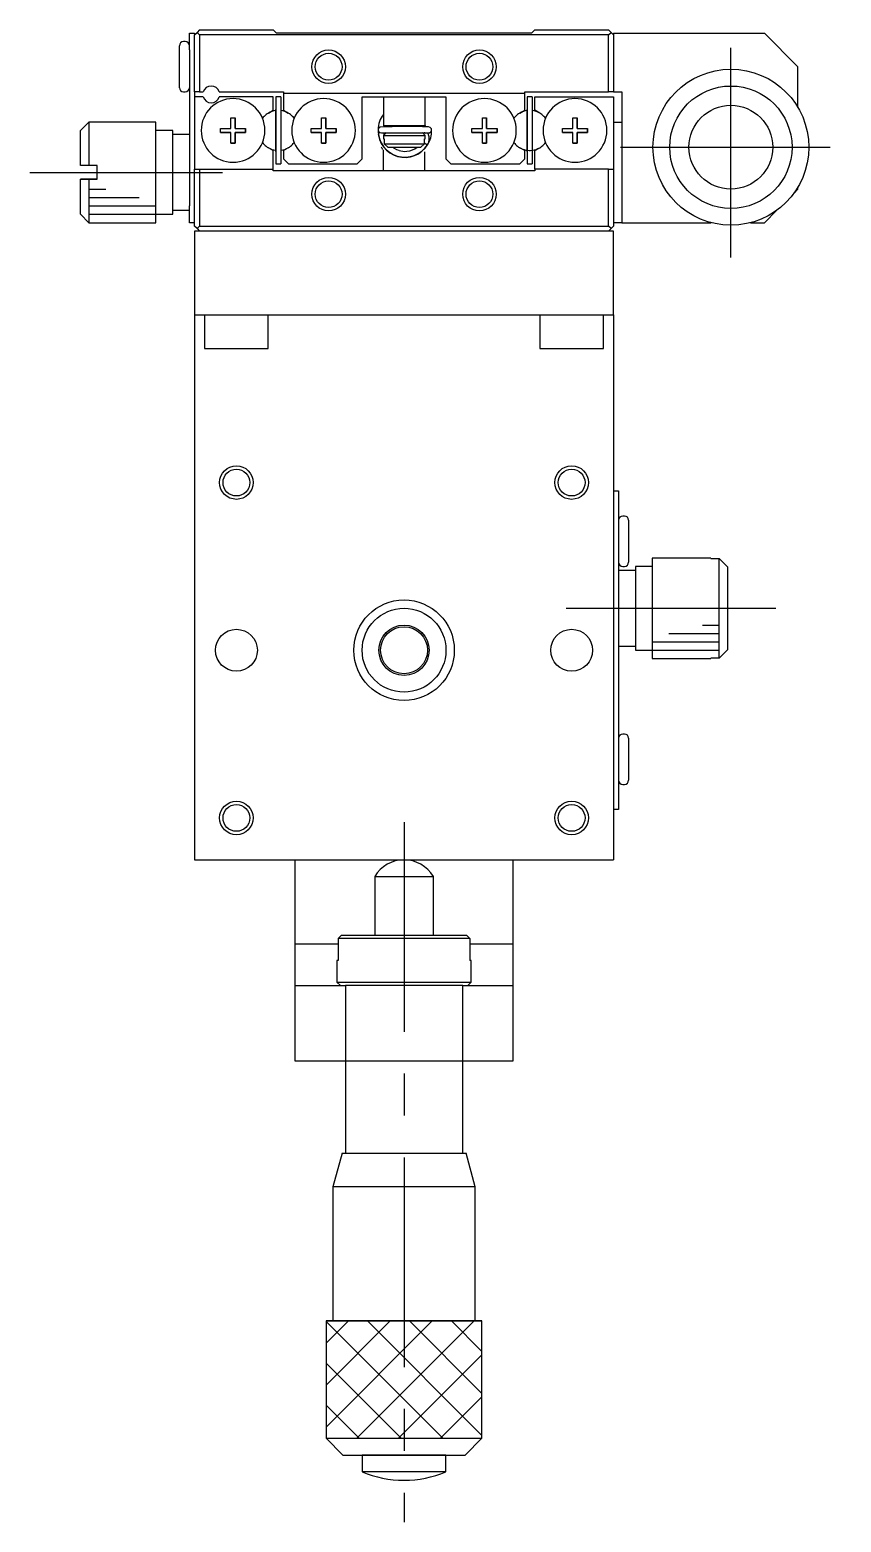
# Model space of a CAD drawing. Extents: x 24 to 407, y -5 to 277.
# Drawn here: x 183.5 to 231.9, y 187.7 to 276.7 of the extents above; entities that cross this region are included whole.
import ezdxf

# ---------------------------------------------------------------- set-up
doc = ezdxf.new("R2010")
doc.units = 0
doc.header["$LTSCALE"] = 10
doc.linetypes.add('CENTER', pattern=[2, 1.25, -0.25, 0.25, -0.25])
doc.linetypes.add('DASHED', pattern=[3.5, 2, -1.5])
doc.layers.get('0').update_dxf_attribs({"linetype": 'CONTINUOUS'})
doc.layers.add('CENTER', color=1, linetype='CENTER')

msp = doc.modelspace()

# ---------------------------------------------------------------- linework, layer by layer
at = {"color": 7, "linetype": 'CONTINUOUS'}
for p, q in [((192.73708, 276.013569), (192.63708, 276.013569)), ((192.98708, 275.513569), (192.98708, 276.513569)), ((192.98708, 276.513569), (193.28708, 276.513569)), ((193.28708, 276.413569), (193.43708, 276.563569)), ((193.28708, 276.513569), (193.28708, 276.413569)), ((193.28708, 273.013569), (193.28708, 276.413569)), ((193.58708, 276.713569), (193.43708, 276.563569)), ((193.43708, 276.563569), (193.58708, 276.413569)), ((193.58708, 276.713569), (197.98708, 276.713569)), ((193.58708, 276.413569), (193.58708, 273.013569)), ((217.98708, 276.413569), (193.58708, 276.413569)), ((198.18708, 276.513569), (197.98708, 276.713569)), ((213.38708, 276.513569), (198.18708, 276.513569)), ((213.58708, 276.713569), (213.38708, 276.513569)), ((213.58708, 276.713569), (217.98708, 276.713569)), ((218.13708, 276.563569), (217.98708, 276.713569)), ((217.98708, 276.413569), (218.13708, 276.563569)), ((217.98708, 273.013569), (217.98708, 276.413569)), ((218.13708, 276.563569), (218.28708, 276.413569)), ((218.28708, 276.513569), (218.28708, 273.013569)), ((218.28708, 276.513569), (227.28708, 276.513569)), ((229.28708, 274.513569), (227.28708, 276.513569)), ((192.38708, 273.263569), (192.38708, 275.763569)), ((192.38708, 274.638569), (192.38708, 275.263569)), ((192.98708, 275.513569), (192.98708, 275.313569)), ((192.98708, 275.313569), (192.98708, 273.713569)), ((192.38708, 274.388569), (192.38708, 274.638569)), ((192.38708, 273.763569), (192.38708, 274.388569)), ((229.28708, 272.08475), (229.28708, 274.513569)), ((192.98708, 273.713569), (192.98708, 266.213569)), ((192.63708, 273.013569), (192.73708, 273.013569)), ((193.28708, 273.013569), (193.28708, 272.713569)), ((193.58708, 273.013569), (193.28708, 273.013569)), ((193.81011, 272.713569), (193.28708, 272.713569)), ((193.28708, 272.713569), (193.28708, 268.413569)), ((193.58708, 273.013569), (193.81011, 273.013569)), ((194.76405, 273.013569), (198.58708, 273.013569)), ((197.98708, 272.713569), (194.76405, 272.713569)), ((197.98708, 271.915035), (197.98708, 272.713569)), ((198.43708, 272.713569), (198.13708, 272.713569)), ((198.13708, 272.713569), (198.13708, 268.713569)), ((198.13708, 272.713569), (198.13708, 271.894581)), ((198.43708, 272.713569), (198.43708, 268.713569)), ((198.58708, 273.013569), (198.58708, 272.913569)), ((212.98708, 272.913569), (198.58708, 272.913569)), ((198.58708, 272.913569), (198.58708, 271.915035)), ((203.28708, 272.713569), (208.28708, 272.713569)), ((203.28708, 269.013569), (203.28708, 272.713569)), ((204.55708, 272.713569), (204.55708, 271.013569)), ((207.05708, 271.013569), (207.05708, 272.713569)), ((208.28708, 272.713569), (208.28708, 269.013569)), ((212.98708, 273.013569), (217.98708, 273.013569)), ((212.98708, 272.913569), (212.98708, 273.013569)), ((212.98708, 271.915035), (212.98708, 272.913569)), ((213.43708, 272.713569), (213.13708, 272.713569)), ((213.13708, 272.713569), (213.13708, 268.713569)), ((213.13708, 272.713569), (213.13708, 271.894581)), ((213.43708, 272.713569), (213.43708, 268.713569)), ((213.58708, 272.713569), (218.28708, 272.713569)), ((213.58708, 271.915035), (213.58708, 272.713569)), ((218.28708, 273.013569), (217.98708, 273.013569)), ((218.28708, 273.013569), (218.78708, 273.013569)), ((218.28708, 272.713569), (218.28708, 268.413569)), ((218.78708, 273.013569), (218.78708, 265.213569)), ((195.46208, 271.463569), (195.71208, 271.463569)), ((195.46208, 270.838569), (195.46208, 271.463569)), ((195.71208, 271.463569), (195.71208, 270.838569)), ((195.71208, 270.838569), (195.71208, 271.463569)), ((197.69183, 271.744572), (197.98708, 271.915035)), ((198.137078, 271.894581), (198.137078, 271.963569)), ((198.137078, 269.463569), (198.137078, 271.963569)), ((198.137078, 271.894581), (198.137078, 271.963569)), ((198.137078, 271.894581), (198.137078, 271.963569)), ((198.137078, 271.894581), (198.137078, 271.963569)), ((198.137078, 271.894581), (198.137078, 271.963569)), ((198.137078, 271.894581), (198.137078, 271.963569)), ((198.137078, 271.894581), (198.137078, 271.963569)), ((198.137078, 271.894581), (198.137078, 271.963569)), ((198.137078, 271.894581), (198.137078, 271.963569)), ((198.137078, 271.894581), (198.137078, 271.963569)), ((198.137078, 271.894581), (198.137078, 271.963569)), ((198.137078, 271.894581), (198.137078, 271.963569)), ((198.137078, 271.894581), (198.137078, 271.963569)), ((198.58708, 271.915035), (198.88233, 271.744572)), ((200.86208, 271.463569), (201.11208, 271.463569)), ((200.86208, 270.838569), (200.86208, 271.463569)), ((201.11208, 271.463569), (201.11208, 270.838569)), ((201.11208, 270.838569), (201.11208, 271.463569)), ((210.46208, 271.463569), (210.71208, 271.463569)), ((210.46208, 270.838569), (210.46208, 271.463569)), ((210.71208, 271.463569), (210.71208, 270.838569)), ((210.71208, 270.838569), (210.71208, 271.463569)), ((212.69183, 271.744572), (212.98708, 271.915035)), ((213.137078, 271.894581), (213.137078, 271.963569)), ((213.137078, 269.463569), (213.137078, 271.963569)), ((213.137078, 271.894581), (213.137078, 271.963569)), ((213.137078, 271.894581), (213.137078, 271.963569)), ((213.137078, 271.894581), (213.137078, 271.963569)), ((213.137078, 271.894581), (213.137078, 271.963569)), ((213.137078, 271.894581), (213.137078, 271.963569)), ((213.137078, 271.894581), (213.137078, 271.963569)), ((213.137078, 271.894581), (213.137078, 271.963569)), ((213.137078, 271.894581), (213.137078, 271.963569)), ((213.137078, 271.894581), (213.137078, 271.963569)), ((213.137078, 271.894581), (213.137078, 271.963569)), ((213.137078, 271.894581), (213.137078, 271.963569)), ((213.137078, 271.894581), (213.137078, 271.963569)), ((213.88233, 271.744572), (213.58708, 271.915035)), ((215.86208, 271.463569), (216.11208, 271.463569)), ((215.86208, 270.838569), (215.86208, 271.463569)), ((216.11208, 271.463569), (216.11208, 270.838569)), ((216.11208, 270.838569), (216.11208, 271.463569)), ((186.98708, 271.213569), (186.48708, 270.713569)), ((186.48708, 268.613569), (186.48708, 270.713569)), ((186.48708, 268.613569), (186.48708, 270.713569)), ((186.98708, 271.213569), (186.98708, 268.613569)), ((190.98708, 271.213569), (186.98708, 271.213569)), ((190.98708, 265.213569), (190.98708, 271.213569)), ((191.98708, 270.713569), (190.98708, 270.713569)), ((191.98708, 265.713569), (191.98708, 270.713569)), ((194.83708, 270.838569), (195.46208, 270.838569)), ((194.83708, 270.588569), (194.83708, 270.838569)), ((195.46208, 270.588569), (194.83708, 270.588569)), ((194.83708, 270.588569), (195.46208, 270.588569)), ((195.46208, 269.963569), (195.46208, 270.588569)), ((195.71208, 270.838569), (196.33708, 270.838569)), ((195.71208, 270.588569), (195.71208, 269.963569)), ((196.33708, 270.588569), (195.71208, 270.588569)), ((195.71208, 270.588569), (196.33708, 270.588569)), ((195.71208, 269.963569), (195.71208, 270.588569)), ((196.33708, 270.838569), (196.33708, 270.588569)), ((196.33708, 270.588569), (196.33708, 270.838569)), ((200.23708, 270.838569), (200.86208, 270.838569)), ((200.23708, 270.588569), (200.23708, 270.838569)), ((200.86208, 270.588569), (200.23708, 270.588569)), ((200.23708, 270.588569), (200.86208, 270.588569)), ((200.86208, 269.963569), (200.86208, 270.588569)), ((201.11208, 270.838569), (201.73708, 270.838569)), ((201.11208, 270.588569), (201.11208, 269.963569)), ((201.73708, 270.588569), (201.11208, 270.588569)), ((201.11208, 270.588569), (201.73708, 270.588569)), ((201.11208, 269.963569), (201.11208, 270.588569)), ((201.73708, 270.838569), (201.73708, 270.588569)), ((201.73708, 270.588569), (201.73708, 270.838569)), ((204.272453, 270.853086), (204.236602, 270.755006)), ((204.236602, 270.755006), (204.261342, 270.65635)), ((204.261342, 270.65635), (204.338615, 270.58691)), ((204.35901, 270.914178), (204.272453, 270.853086)), ((204.338615, 270.58691), (204.442543, 270.565866)), ((204.442543, 270.565866), (204.557904, 270.560436)), ((204.44657, 270.576289), (207.226224, 270.576289)), ((204.55708, 271.013569), (207.05708, 271.013569)), ((204.55708, 271.013569), (204.635679, 270.93497)), ((204.730677, 270.587166), (204.55708, 270.413569)), ((204.557904, 270.560436), (204.674026, 270.557088)), ((204.605422, 270.934166), (204.610375, 270.960074)), ((207.05708, 270.413569), (206.882263, 270.588386)), ((206.979923, 270.936412), (207.05708, 271.013569)), ((206.993139, 270.579683), (206.983472, 270.586218)), ((206.98708, 270.936241), (206.98708, 270.943569)), ((207.003188, 270.573991), (206.993139, 270.579683)), ((207.013566, 270.569173), (207.003188, 270.573991)), ((207.024216, 270.565256), (207.013566, 270.569173)), ((207.035078, 270.562262), (207.024216, 270.565256)), ((207.046095, 270.560206), (207.035078, 270.562262)), ((207.057204, 270.5591), (207.046095, 270.560206)), ((207.050592, 271.006862), (207.066124, 270.934191)), ((207.068347, 270.55895), (207.195987, 270.563827)), ((207.195987, 270.563827), (207.299256, 270.574742)), ((207.199941, 270.561982), (207.198752, 270.564011)), ((207.216106, 270.532633), (207.199941, 270.561982)), ((207.352554, 270.896265), (207.24545, 270.926039)), ((207.299256, 270.574742), (207.388516, 270.626048)), ((207.420704, 270.819057), (207.352554, 270.896265)), ((207.388516, 270.626048), (207.433871, 270.716866)), ((207.433871, 270.716866), (207.420704, 270.819057)), ((209.83708, 270.838569), (210.46208, 270.838569)), ((209.83708, 270.588569), (209.83708, 270.838569)), ((210.46208, 270.588569), (209.83708, 270.588569)), ((209.83708, 270.588569), (210.46208, 270.588569)), ((210.46208, 269.963569), (210.46208, 270.588569)), ((210.71208, 270.838569), (211.33708, 270.838569)), ((210.71208, 270.588569), (210.71208, 269.963569)), ((211.33708, 270.588569), (210.71208, 270.588569)), ((210.71208, 269.963569), (210.71208, 270.588569)), ((210.71208, 270.588569), (211.33708, 270.588569)), ((211.33708, 270.838569), (211.33708, 270.588569)), ((211.33708, 270.588569), (211.33708, 270.838569)), ((215.23708, 270.838569), (215.86208, 270.838569)), ((215.23708, 270.588569), (215.23708, 270.838569)), ((215.86208, 270.588569), (215.23708, 270.588569)), ((215.23708, 270.588569), (215.86208, 270.588569)), ((215.86208, 269.963569), (215.86208, 270.588569)), ((216.11208, 270.838569), (216.73708, 270.838569)), ((216.11208, 270.588569), (216.11208, 269.963569)), ((216.73708, 270.588569), (216.11208, 270.588569)), ((216.11208, 270.588569), (216.73708, 270.588569)), ((216.11208, 269.963569), (216.11208, 270.588569)), ((216.73708, 270.838569), (216.73708, 270.588569)), ((216.73708, 270.588569), (216.73708, 270.838569)), ((218.28708, 271.213569), (218.78708, 271.213569)), ((192.98708, 270.463569), (191.98708, 270.463569)), ((195.71208, 269.963569), (195.46208, 269.963569)), ((195.46208, 269.963569), (195.71208, 269.963569)), ((197.98708, 269.512103), (197.69183, 269.682565)), ((198.88233, 269.682565), (198.58708, 269.512103)), ((201.11208, 269.963569), (200.86208, 269.963569)), ((200.86208, 269.963569), (201.11208, 269.963569)), ((204.250096, 270.512916), (204.287082, 270.321565)), ((204.427097, 269.728958), (204.485692, 269.613492)), ((204.55708, 270.413569), (207.05708, 270.413569)), ((204.55708, 270.413569), (204.55708, 270.213569)), ((204.55708, 270.213569), (204.60708, 270.213569)), ((204.610875, 270.467517), (204.595808, 270.559148)), ((204.60708, 270.213569), (204.60708, 269.913569)), ((204.60708, 269.913569), (204.817131, 269.713569)), ((204.60708, 269.913569), (207.00708, 269.913569)), ((204.660115, 270.516893), (204.609131, 270.476224)), ((204.674026, 270.557088), (204.699653, 270.556484)), ((204.817131, 269.713569), (206.797029, 269.713569)), ((205.122761, 269.690048), (205.090234, 269.713398)), ((205.215107, 269.631929), (205.122761, 269.690048)), ((206.797029, 269.713569), (207.00708, 269.913569)), ((207.023266, 269.940785), (207.005391, 269.952238)), ((207.00708, 269.913569), (207.00708, 270.213569)), ((207.00708, 270.213569), (207.05708, 270.213569)), ((207.00708, 269.963515), (207.030853, 269.948234)), ((207.18152, 269.855042), (207.023266, 269.940785)), ((207.030853, 269.948234), (207.041257, 269.941663)), ((207.041257, 269.941663), (207.051651, 269.935166)), ((207.051651, 269.935166), (207.061984, 269.928775)), ((207.05708, 270.213569), (207.05708, 270.413569)), ((207.068347, 270.55895), (207.057204, 270.5591)), ((207.061984, 269.928775), (207.072206, 269.922523)), ((207.072206, 269.922523), (207.082266, 269.916441)), ((207.082266, 269.916441), (207.092114, 269.910558)), ((207.092114, 269.910558), (207.101701, 269.904904)), ((207.101701, 269.904904), (207.11098, 269.899506)), ((207.11098, 269.899506), (207.119906, 269.894391)), ((207.119906, 269.894391), (207.128433, 269.889585)), ((207.128433, 269.889585), (207.13652, 269.885111)), ((207.13652, 269.885111), (207.144126, 269.880992)), ((207.144126, 269.880992), (207.151215, 269.877247)), ((207.151215, 269.877247), (207.157751, 269.873896)), ((207.157751, 269.873896), (207.163702, 269.870955)), ((207.163702, 269.870955), (207.169037, 269.868438)), ((207.169037, 269.868438), (207.172257, 269.866994)), ((207.172257, 269.866994), (207.175182, 269.86575)), ((207.175182, 269.86575), (207.177805, 269.864709)), ((207.177805, 269.864709), (207.180119, 269.863872)), ((207.180119, 269.863872), (207.182121, 269.863242)), ((207.182121, 269.863242), (207.183806, 269.86282)), ((207.183806, 269.86282), (207.18517, 269.862606)), ((207.18517, 269.862606), (207.186209, 269.862603)), ((207.186209, 269.862603), (207.187246, 269.863107)), ((207.187246, 269.863107), (207.203597, 269.890311)), ((207.203597, 269.890311), (207.219442, 269.919827)), ((207.230788, 270.50252), (207.216106, 270.532633)), ((207.219442, 269.919827), (207.233797, 269.950092)), ((207.243953, 270.471718), (207.230788, 270.50252)), ((207.233797, 269.950092), (207.246627, 269.98103)), ((207.255567, 270.440303), (207.243953, 270.471718)), ((207.246627, 269.98103), (207.257898, 270.012566)), ((207.265602, 270.408352), (207.255567, 270.440303)), ((207.257898, 270.012566), (207.267585, 270.04462)), ((207.274033, 270.375944), (207.265602, 270.408352)), ((207.267585, 270.04462), (207.275662, 270.077115)), ((207.280839, 270.34316), (207.274033, 270.375944)), ((207.275662, 270.077115), (207.282111, 270.10997)), ((207.286005, 270.310079), (207.280839, 270.34316)), ((207.282111, 270.10997), (207.286916, 270.143103)), ((207.289517, 270.276784), (207.286005, 270.310079)), ((207.286916, 270.143103), (207.290065, 270.176433)), ((207.291367, 270.243356), (207.289517, 270.276784)), ((207.290065, 270.176433), (207.291549, 270.209878)), ((207.291549, 270.209878), (207.291367, 270.243356)), ((210.71208, 269.963569), (210.46208, 269.963569)), ((210.46208, 269.963569), (210.71208, 269.963569)), ((212.98708, 269.512103), (212.69183, 269.682565)), ((213.58708, 269.512103), (213.88233, 269.682565)), ((216.11208, 269.963569), (215.86208, 269.963569)), ((215.86208, 269.963569), (216.11208, 269.963569)), ((197.98708, 268.413569), (197.98708, 269.512103)), ((198.137078, 269.463569), (198.137078, 269.532556)), ((198.137078, 269.463569), (198.137078, 269.532556)), ((198.137078, 269.463569), (198.137078, 269.532556)), ((198.137078, 269.463569), (198.137078, 269.532556)), ((198.137078, 269.463569), (198.137078, 269.532556)), ((198.137078, 269.463569), (198.137078, 269.532556)), ((198.137078, 269.463569), (198.137078, 269.532556)), ((198.137078, 269.463569), (198.137078, 269.532556)), ((198.137078, 269.463569), (198.137078, 269.532556)), ((198.13708, 269.532556), (198.13708, 268.713569)), ((198.58708, 269.512103), (198.58708, 269.013569)), ((198.58708, 269.013569), (198.88708, 268.713569)), ((202.98708, 268.713569), (203.28708, 269.013569)), ((204.498658, 269.622756), (204.485415, 269.614437)), ((204.49502, 269.613485), (204.530031, 269.617757)), ((204.53708, 269.552323), (204.53708, 268.313569)), ((205.349026, 269.566029), (205.215107, 269.631929)), ((205.487812, 269.517027), (205.349026, 269.566029)), ((207.03708, 268.313569), (207.03708, 269.433359)), ((208.28708, 269.013569), (208.58708, 268.713569)), ((212.68708, 268.713569), (212.98708, 269.013569)), ((212.98708, 269.013569), (212.98708, 269.512103)), ((213.137078, 269.463569), (213.137078, 269.532556)), ((213.137078, 269.463569), (213.137078, 269.532556)), ((213.13708, 269.532556), (213.13708, 268.713569)), ((213.58708, 268.413569), (213.58708, 269.512103)), ((186.98708, 268.613569), (186.48708, 268.613569)), ((187.48708, 268.613569), (186.98708, 268.613569)), ((187.48708, 267.813569), (187.48708, 268.613569)), ((187.48708, 267.813569), (187.48708, 268.613569)), ((193.28708, 265.013569), (193.28708, 268.413569)), ((193.28708, 268.413569), (193.58708, 268.413569)), ((193.58708, 268.413569), (193.58708, 265.013569)), ((193.58708, 268.413569), (197.98708, 268.413569)), ((197.98708, 268.313569), (197.98708, 268.413569)), ((204.98708, 268.313569), (197.98708, 268.313569)), ((198.13708, 268.713569), (198.43708, 268.713569)), ((198.88708, 268.713569), (202.98708, 268.713569)), ((206.58708, 268.313569), (204.98708, 268.313569)), ((213.58708, 268.313569), (206.58708, 268.313569)), ((208.58708, 268.713569), (212.68708, 268.713569)), ((213.13708, 268.713569), (213.43708, 268.713569)), ((213.58708, 268.413569), (213.58708, 268.313569)), ((217.98708, 268.413569), (213.58708, 268.413569)), ((217.98708, 265.013569), (217.98708, 268.413569)), ((217.98708, 268.413569), (218.28708, 268.413569)), ((218.28708, 268.413569), (218.28708, 265.013569)), ((186.98708, 267.813569), (186.48708, 267.813569)), ((186.48708, 267.813569), (186.98708, 267.813569)), ((186.48708, 265.713569), (186.48708, 267.813569)), ((186.48708, 265.713569), (186.48708, 267.813569)), ((187.48708, 267.813569), (186.98708, 267.813569)), ((186.98708, 267.813569), (186.98708, 265.213569)), ((186.98708, 267.813569), (187.48708, 267.813569)), ((229.035828, 266.962317), (229.28708, 267.213569)), ((229.28708, 267.213569), (229.28708, 267.342388)), ((192.98708, 265.213569), (192.98708, 266.213569)), ((186.48708, 265.713569), (186.98708, 265.213569)), ((190.98708, 265.713569), (191.98708, 265.713569)), ((191.98708, 265.963569), (192.98708, 265.963569)), ((227.28708, 265.213569), (228.038332, 265.96482)), ((186.98708, 265.213569), (190.98708, 265.213569)), ((193.28708, 265.213569), (192.98708, 265.213569)), ((193.43708, 264.863569), (193.28708, 265.013569)), ((218.28708, 264.713569), (193.28708, 264.713569)), ((193.28708, 264.713569), (193.28708, 259.713569)), ((193.58708, 265.013569), (193.43708, 264.863569)), ((193.43708, 264.863569), (193.58708, 264.713569)), ((193.58708, 265.013569), (217.98708, 265.013569)), ((218.13708, 264.863569), (217.98708, 265.013569)), ((218.13708, 264.863569), (217.98708, 264.713569)), ((218.28708, 265.013569), (218.13708, 264.863569)), ((218.78708, 265.213569), (218.28708, 265.213569)), ((218.28708, 259.713569), (218.28708, 264.713569)), ((218.78708, 265.213569), (224.115543, 265.213569)), ((226.458617, 265.213569), (227.28708, 265.213569)), ((193.28708, 259.713569), (218.28708, 259.713569)), ((193.28708, 259.713569), (193.28708, 227.213569)), ((193.88708, 259.713569), (193.88708, 257.713569)), ((197.68708, 257.713569), (197.68708, 259.713569)), ((213.88708, 259.713569), (213.88708, 257.713569)), ((217.68708, 257.713569), (217.68708, 259.713569)), ((218.28708, 259.713569), (218.28708, 227.213569)), ((193.88708, 257.713569), (197.68708, 257.713569)), ((213.88708, 257.713569), (217.68708, 257.713569)), ((218.28708, 249.213569), (218.58708, 249.213569)), ((218.58708, 249.213569), (218.58708, 248.213569)), ((218.58708, 248.213569), (218.58708, 247.013569)), ((218.93708, 247.713569), (218.83708, 247.713569)), ((219.18708, 247.463569), (219.18708, 244.963569)), ((218.58708, 247.013569), (218.58708, 245.413569)), ((218.58708, 245.413569), (218.58708, 234.013569)), ((220.58708, 245.213569), (220.58708, 239.213569)), ((220.58708, 245.213569), (220.58708, 244.713569)), ((224.08708, 245.213569), (220.58708, 245.213569)), ((224.08708, 245.213569), (224.08708, 245.186782)), ((224.08708, 245.186782), (224.58708, 245.186782)), ((224.58708, 239.240355), (224.58708, 245.186782)), ((224.58708, 245.186782), (225.08708, 244.681361)), ((219.58708, 244.463569), (218.58708, 244.463569)), ((218.83708, 244.713569), (218.93708, 244.713569)), ((219.58708, 244.713569), (219.58708, 244.463569)), ((219.58708, 244.713569), (219.58708, 239.713569)), ((220.58708, 244.713569), (219.58708, 244.713569)), ((220.58708, 244.713569), (220.58708, 239.713569)), ((220.58708, 244.713569), (220.58708, 239.713569)), ((225.08708, 244.681361), (225.08708, 239.745776)), ((218.58708, 239.963569), (219.58708, 239.963569)), ((219.58708, 239.963569), (219.58708, 239.713569)), ((219.58708, 239.713569), (220.58708, 239.713569)), ((220.58708, 239.713569), (220.58708, 239.213569)), ((225.08708, 239.745776), (224.58708, 239.240355)), ((220.58708, 239.213569), (224.08708, 239.213569)), ((224.08708, 239.240355), (224.08708, 239.213569)), ((224.58708, 239.240355), (224.08708, 239.240355)), ((218.93708, 234.713569), (218.83708, 234.713569)), ((219.18708, 234.463569), (219.18708, 231.963569)), ((218.58708, 234.013569), (218.58708, 232.413569)), ((218.58708, 232.413569), (218.58708, 231.213569)), ((218.83708, 231.713569), (218.93708, 231.713569)), ((218.58708, 231.213569), (218.58708, 230.213569)), ((218.58708, 230.213569), (218.28708, 230.213569)), ((193.28708, 227.213569), (218.28708, 227.213569)), ((199.28708, 222.213569), (199.28708, 227.213569)), ((212.28708, 227.213569), (212.28708, 222.213569)), ((204.03708, 226.213569), (205.78708, 226.213569)), ((204.03708, 226.213569), (204.03708, 222.713569)), ((205.78708, 226.213569), (207.53708, 226.213569)), ((207.53708, 222.713569), (207.53708, 226.213569)), ((201.858022, 222.513569), (202.061828, 222.713569)), ((201.858022, 222.513569), (201.858022, 221.213569)), ((209.716138, 222.513569), (201.858022, 222.513569)), ((202.061828, 222.713569), (209.512332, 222.713569)), ((209.512332, 222.713569), (209.716138, 222.513569)), ((209.716138, 222.513569), (209.716138, 221.213569)), ((199.28708, 222.213569), (201.858022, 222.213569)), ((199.28708, 219.713569), (199.28708, 222.213569)), ((209.716138, 222.213569), (212.28708, 222.213569)), ((212.28708, 222.213569), (212.28708, 219.713569)), ((201.858022, 221.213569), (201.78708, 221.213569)), ((201.78708, 221.213569), (201.78708, 219.913569)), ((209.78708, 221.213569), (209.716138, 221.213569)), ((209.78708, 219.913569), (209.78708, 221.213569)), ((201.78708, 219.913569), (209.78708, 219.913569)), ((201.78708, 219.913569), (201.98708, 219.713569)), ((209.58708, 219.713569), (209.78708, 219.913569)), ((199.28708, 215.213569), (199.28708, 219.713569)), ((199.28708, 219.713569), (202.28708, 219.713569)), ((202.28708, 219.713569), (202.28708, 215.213569)), ((209.28708, 219.713569), (202.28708, 219.713569)), ((209.28708, 215.213569), (209.28708, 219.713569)), ((209.28708, 219.713569), (212.28708, 219.713569)), ((212.28708, 219.713569), (212.28708, 215.213569)), ((202.28708, 215.213569), (199.28708, 215.213569)), ((209.28708, 215.213569), (202.28708, 215.213569)), ((202.28708, 215.213569), (202.28708, 209.713569)), ((212.28708, 215.213569), (209.28708, 215.213569)), ((209.28708, 209.713569), (209.28708, 215.213569)), ((202.08708, 209.713569), (201.53708, 207.713569)), ((202.08708, 209.713569), (205.78708, 209.713569)), ((205.78708, 209.713569), (209.48708, 209.713569)), ((210.03708, 207.713569), (209.48708, 209.713569)), ((210.03708, 207.713569), (201.53708, 207.713569)), ((201.53708, 207.713569), (201.53708, 199.713569)), ((210.03708, 199.713569), (210.03708, 207.713569)), ((201.13708, 199.713569), (210.43708, 199.713569)), ((201.13708, 199.713569), (201.13708, 192.713569)), ((210.43708, 192.713569), (210.43708, 199.713569)), ((201.13708, 192.713569), (205.78708, 192.713569)), ((201.13708, 192.713569), (202.13708, 191.713569)), ((205.78708, 192.713569), (210.43708, 192.713569)), ((209.43708, 191.713569), (210.43708, 192.713569)), ((202.13708, 191.713569), (205.78708, 191.713569)), ((202.13708, 191.713569), (203.28708, 191.713569)), ((203.28708, 191.713569), (208.28708, 191.713569)), ((205.78708, 191.713569), (203.28708, 191.713569)), ((203.28708, 191.713569), (203.28708, 190.713569)), ((205.78708, 191.713569), (209.43708, 191.713569)), ((208.28708, 191.713569), (205.78708, 191.713569)), ((208.28708, 191.713569), (209.43708, 191.713569)), ((208.28708, 190.713569), (208.28708, 191.713569)), ((205.78708, 190.713569), (203.28708, 190.713569)), ((208.28708, 190.713569), (205.78708, 190.713569))]:
    msp.add_line(p, q, dxfattribs=at)
at = {"color": 3, "linetype": 'CONTINUOUS'}
for p, q in [((186.98708, 267.213569), (187.98708, 267.213569)), ((186.98708, 266.713569), (189.98708, 266.713569)), ((186.98708, 266.213569), (190.98708, 266.213569)), ((186.98708, 265.713569), (190.98708, 265.713569)), ((223.58708, 241.213569), (224.58708, 241.213569)), ((221.58708, 240.713569), (224.58708, 240.713569)), ((220.58708, 240.213569), (224.58708, 240.213569)), ((220.58708, 239.713569), (224.58708, 239.713569)), ((201.13708, 198.385591), (202.465057, 199.713569)), ((201.13708, 195.885591), (204.965057, 199.713569)), ((201.13708, 193.385591), (207.465057, 199.713569)), ((201.13708, 199.687271), (208.110783, 192.713569)), ((202.965057, 192.713569), (209.965057, 199.713569)), ((203.610783, 199.713569), (210.43708, 192.887271)), ((206.110783, 199.713569), (210.43708, 195.387271)), ((208.610783, 199.713569), (210.43708, 197.887271)), ((205.465057, 192.713569), (210.43708, 197.685591)), ((201.13708, 197.187271), (205.610783, 192.713569)), ((207.965057, 192.713569), (210.43708, 195.185591)), ((201.13708, 194.687271), (203.110783, 192.713569))]:
    msp.add_line(p, q, dxfattribs=at)
at = {"color": 3, "linetype": 'DASHED'}
for p, q in [((210.43708, 199.713569), (201.13708, 199.713569)), ((201.13708, 199.713569), (201.13708, 192.713569)), ((210.43708, 192.713569), (210.43708, 199.713569)), ((201.13708, 192.713569), (210.43708, 192.713569))]:
    msp.add_line(p, q, dxfattribs=at)
at = {"color": 3, "linetype": 'CONTINUOUS'}
for centre, radius in [((201.28708, 274.513569), 1), ((210.28708, 274.513569), 1), ((201.28708, 266.913569), 1), ((210.28708, 266.913569), 1), ((195.78708, 249.713569), 1), ((215.78708, 249.713569), 1), ((205.78708, 239.713569), 3), ((195.78708, 229.713569), 1), ((215.78708, 229.713569), 1)]:
    msp.add_circle(centre, radius, dxfattribs=at)
at = {"color": 7, "linetype": 'CONTINUOUS'}
for centre, radius in [((201.28708, 274.513569), 0.8), ((210.28708, 274.513569), 0.8), ((225.28708, 269.713569), 4.65), ((225.28708, 269.713569), 3.65), ((225.28708, 269.713569), 2.5), ((201.28708, 266.913569), 0.8), ((210.28708, 266.913569), 0.8), ((195.78708, 249.713569), 0.8), ((215.78708, 249.713569), 0.8), ((205.78708, 239.713569), 2.5), ((205.78708, 239.713569), 1.5), ((195.78708, 239.713569), 1.25), ((205.78708, 239.713569), 1.4), ((215.78708, 239.713569), 1.25), ((195.78708, 229.713569), 0.8), ((215.78708, 229.713569), 0.8)]:
    msp.add_circle(centre, radius, dxfattribs=at)
for centre, radius, start, end in [((192.63708, 275.763569), 0.25, 90, 180), ((192.73708, 275.763569), 0.25, 0, 90), ((192.63708, 273.263569), 0.25, 180, 270), ((192.73708, 273.263569), 0.25, 270, 0), ((194.28708, 272.863569), 0.5, 17.457603, 162.542397), ((195.58708, 270.713569), 1.9, 180, 90), ((195.58708, 270.713569), 1.9, 90, 180), ((194.28708, 272.863569), 0.5, 197.457603, 342.542397), ((200.98708, 270.713569), 1.9, 180, 90), ((200.98708, 270.713569), 1.9, 90, 180), ((210.58708, 270.713569), 1.9, 180, 90), ((210.58708, 270.713569), 1.9, 90, 180), ((215.98708, 270.713569), 1.9, 180, 90), ((215.98708, 270.713569), 1.9, 90, 180), ((198.37922, 270.622569), 1.32, 135.034999, 141.739912), ((198.287079, 270.713569), 1.1905, 134.999966, 142.456922), ((198.28708, 270.713569), 1.1905, 120, 135), ((198.287079, 270.713569), 1.1905, 97.238411, 120), ((198.287079, 270.713569), 1.1905, 59.999958, 82.761621), ((198.28708, 270.713569), 1.1905, 45, 60), ((198.19494, 270.622569), 1.32, 38.260088, 44.965001), ((198.287079, 270.713569), 1.1905, 37.542976, 44.643568), ((205.838473, 270.712563), 1.601567, 143.152208, 177.922405), ((213.37922, 270.622569), 1.32, 135.034999, 141.739912), ((213.287079, 270.713569), 1.1905, 134.999966, 142.456922), ((213.28708, 270.713569), 1.1905, 120, 135), ((213.287079, 270.713569), 1.1905, 97.238411, 120), ((213.287079, 270.713569), 1.1905, 60, 82.761619), ((213.28708, 270.713569), 1.1905, 45, 60), ((213.19494, 270.622569), 1.32, 38.260088, 44.965001), ((213.287079, 270.713569), 1.1905, 37.542976, 44.643568), ((205.835507, 270.717456), 1.598467, 179.611696, 327.708539), ((205.835523, 270.70381), 1.598393, 180.536816, 328.370163), ((205.966511, 230.941442), 40.005045, 88.16797357, 92.30290503), ((205.826781, 270.709631), 1.608889, 328.356938, 0.616493), ((198.37922, 270.804569), 1.32, 218.260088, 224.965001), ((198.287079, 270.713569), 1.1905, 217.543078, 224.642946), ((198.28708, 270.713569), 1.1905, 225, 240), ((198.287079, 270.713569), 1.1905, 240.000042, 262.761619), ((198.287079, 270.713569), 1.1905, 277.238379, 300), ((198.28708, 270.713569), 1.1905, 300, 315), ((198.287079, 270.713569), 1.1905, 315.000034, 322.457024), ((198.19494, 270.804569), 1.32, 315.034999, 321.739912), ((205.834838, 270.717291), 1.249296, 275.76407978, 306.52934991), ((213.37922, 270.804569), 1.32, 218.260088, 224.965001), ((213.287079, 270.713569), 1.1905, 217.543078, 224.642946), ((213.28708, 270.713569), 1.1905, 225, 240), ((213.287079, 270.713569), 1.1905, 240.000042, 277.238381), ((213.287079, 270.713569), 1.1905, 277.238381, 300), ((213.28708, 270.713569), 1.1905, 300, 315), ((213.19494, 270.804569), 1.32, 315.034999, 321.739912), ((213.287079, 270.713569), 1.1905, 315.356432, 322.457024), ((205.833723, 270.708712), 1.240874, 253.81356654, 275.8551101), ((218.83708, 247.463569), 0.25, 90, 180), ((218.93708, 247.463569), 0.25, 0, 90), ((218.83708, 244.963569), 0.25, 180, 270), ((218.93708, 244.963569), 0.25, 270, 0), ((218.83708, 234.463569), 0.25, 90, 180), ((218.93708, 234.463569), 0.25, 0, 90), ((218.83708, 231.963569), 0.25, 180, 270), ((218.93708, 231.963569), 0.25, 270, 0), ((205.78708, 225.182319), 2.03125, 90, 149.489763), ((205.78708, 225.182319), 2.03125, 30.510237, 90), ((205.78708, 196.713569), 6.5, 247.380135, 270), ((205.78708, 196.713569), 6.5, 270, 292.619865)]:
    msp.add_arc(centre, radius, start, end, dxfattribs=at)
at = {"layer": 'CENTER', "color": 1, "linetype": 'CENTER'}
for p, q in [((225.28708, 263.133569), (225.28708, 276.293569)), ((218.70708, 269.713569), (231.86708, 269.713569)), ((183.46208, 268.213569), (194.96208, 268.213569)), ((215.46208, 242.213569), (229.21208, 242.213569)), ((205.78708, 229.463569), (205.78708, 187.713569))]:
    msp.add_line(p, q, dxfattribs=at)

doc.saveas('drawing.dxf')
